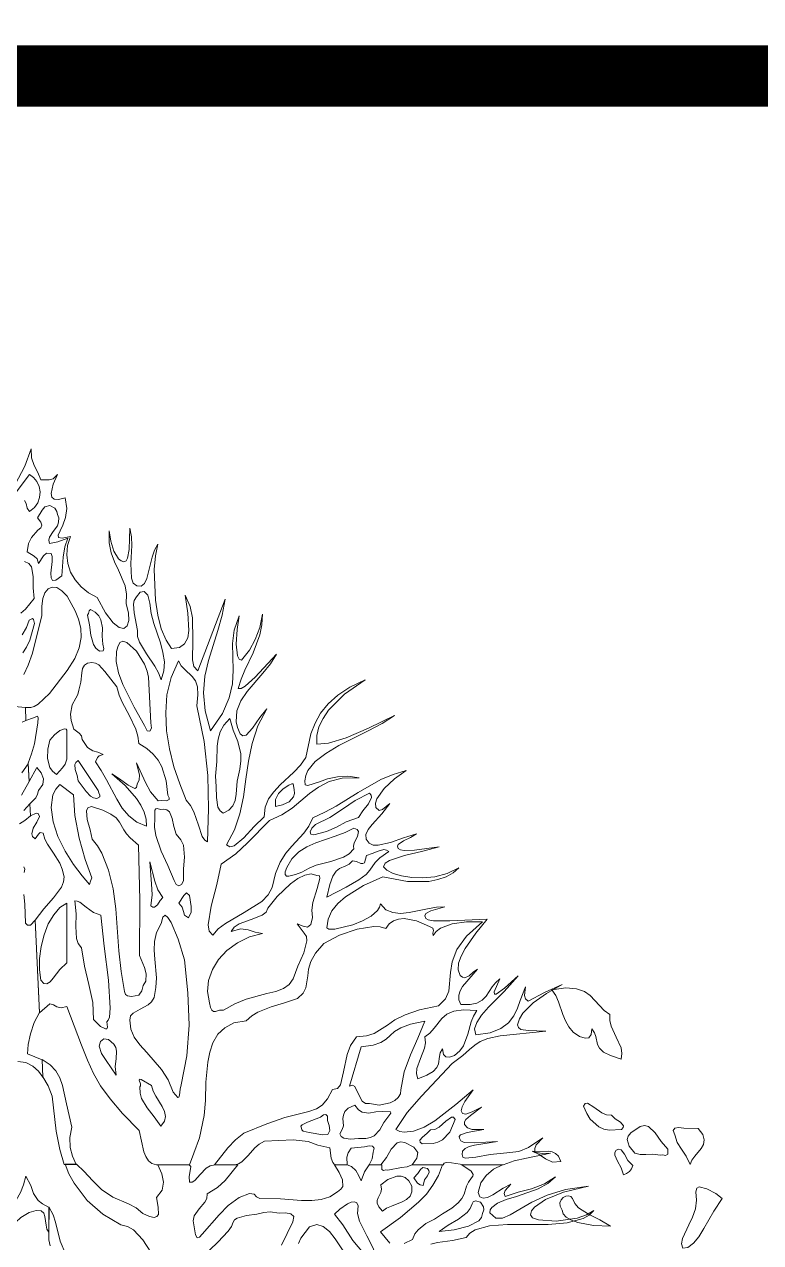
# Model space of a CAD drawing. Header units: inches. Extents: x -340059099 to 1458168, y 1119167 to 1294232938.
# Drawn here: x 455514.7 to 455694.9, y 2626177.3 to 2626475.4 of the extents above; entities that cross this region are included whole.
import ezdxf

# ---------------------------------------------------------------- set-up
doc = ezdxf.new("R2010")
doc.units = ezdxf.units.IN
doc.header["$MEASUREMENT"] = 0
doc.layers.add('Text', color=7, linetype='Continuous')
doc.layers.add('TREE', color=3, linetype='Continuous', lineweight=15)

# ---------------------------------------------------------------- blocks, each defined once
blk = doc.blocks.new('tree2')
at = {"layer": 'TREE'}
for points in [[(5207.2362, 5947.8649), (5207.2144, 5947.8738), (5207.2153, 5947.8877), (5207.2187, 5947.9037), (5207.2242, 5947.9203), (5207.2322, 5947.9351), (5207.2258, 5948.0727), (5207.2184, 5948.0656), (5207.2144, 5948.0653), (5207.2113, 5948.0684), (5207.2104, 5948.0967), (5207.2088, 5948.1109)], [(5207.2091, 5948.1439), (5207.2101, 5948.1491), (5207.2088, 5948.1522)], [(5207.2024, 5948.2165), (5207.2101, 5948.2215), (5207.2187, 5948.2282), (5207.2178, 5948.2461), (5207.2088, 5948.2362)], [(5207.2051, 5948.2593), (5207.2165, 5948.2793), (5207.215, 5948.3061), (5207.2058, 5948.2923)], [(5207.2061, 5948.368), (5207.2119, 5948.3702), (5207.211, 5948.3896), (5207.195, 5948.3914)], [(5207.1999, 5947.8624), (5207.2119, 5947.8606), (5207.2221, 5947.8553), (5207.2304, 5947.8479), (5207.2372, 5947.8387), (5207.2362, 5947.8649)], [(5207.9229, 5947.7084), (5207.9396, 5947.714), (5207.958, 5947.7183), (5207.9935, 5947.7254), (5207.9814, 5947.7251), (5207.9704, 5947.7269), (5207.9701, 5947.7328), (5207.9725, 5947.7383), (5207.9821, 5947.7485), (5207.9611, 5947.7343), (5207.9467, 5947.7282), (5207.9288, 5947.726), (5207.9039, 5947.7238), (5207.8823, 5947.7195), (5207.8672, 5947.718), (5207.8629, 5947.7195), (5207.862, 5947.7235), (5207.8626, 5947.7288), (5207.8663, 5947.7328), (5207.8724, 5947.7355), (5207.8805, 5947.7377), (5207.9146, 5947.7429), (5207.8798, 5947.7408), (5207.865, 5947.7417), (5207.8601, 5947.7442), (5207.858, 5947.7479), (5207.8574, 5947.7506), (5207.8595, 5947.7531), (5207.8694, 5947.7562), (5207.8943, 5947.7611), (5207.8771, 5947.7611), (5207.87, 5947.7633), (5207.8654, 5947.7685), (5207.8657, 5947.7722), (5207.8675, 5947.7756), (5207.8743, 5947.7817), (5207.8906, 5947.7941), (5207.8768, 5947.787), (5207.8675, 5947.7839), (5207.8623, 5947.7848), (5207.8607, 5947.7885), (5207.862, 5947.7947), (5207.866, 5947.8024), (5207.8786, 5947.8199), (5207.8527, 5947.7981), (5207.8213, 5947.774), (5207.8053, 5947.7645), (5207.7896, 5947.7583), (5207.7754, 5947.7568), (5207.769, 5947.758), (5207.7631, 5947.7611), (5207.7801, 5947.7861), (5207.8013, 5947.8104), (5207.8472, 5947.8593), (5207.8629, 5947.871), (5207.8731, 5947.88), (5207.8808, 5947.8867), (5207.8888, 5947.8923), (5207.9005, 5947.8966), (5207.9186, 5947.9003), (5207.9867, 5947.9077), (5207.9605, 5947.9083), (5207.9494, 5947.9101), (5207.946, 5947.9129), (5207.9445, 5947.9169), (5207.9473, 5947.9259), (5207.9525, 5947.9342), (5207.9676, 5947.9496), (5207.9879, 5947.9634), (5208.011, 5947.977), (5207.9848, 5947.965), (5207.9605, 5947.952), (5207.9565, 5947.9557), (5207.9547, 5947.9606), (5207.9562, 5947.9736), (5207.9485, 5947.953), (5207.9445, 5947.9416), (5207.939, 5947.9305), (5207.931, 5947.92), (5207.9196, 5947.9114), (5207.9039, 5947.9052), (5207.8826, 5947.9018), (5207.8805, 5947.9108), (5207.8838, 5947.9206), (5207.8909, 5947.9314), (5207.9011, 5947.9431), (5207.9248, 5947.9668), (5207.9454, 5947.9899), (5207.9251, 5947.9714), (5207.9125, 5947.9625), (5207.91, 5947.9625), (5207.9097, 5947.9659), (5207.9183, 5947.9853), (5207.9119, 5947.9797), (5207.9069, 5947.9733), (5207.8977, 5947.9594), (5207.8918, 5947.9536), (5207.8841, 5947.9493), (5207.8737, 5947.9471), (5207.8601, 5947.9474), (5207.857, 5947.9542), (5207.857, 5947.961), (5207.8589, 5947.9677), (5207.8626, 5947.9742), (5207.8851, 5947.9998), (5207.8786, 5947.9954), (5207.8724, 5947.9899), (5207.866, 5947.9868), (5207.8626, 5947.9877), (5207.8592, 5947.9905), (5207.8561, 5947.9991), (5207.8567, 5948.0087), (5207.8604, 5948.0192), (5207.8663, 5948.0305), (5207.8823, 5948.0533), (5207.8992, 5948.0746), (5207.8435, 5948.0721), (5207.8195, 5948.0721), (5207.8115, 5948.0733), (5207.8078, 5948.0755), (5207.8065, 5948.0795), (5207.8078, 5948.0826), (5207.8152, 5948.0869), (5207.8364, 5948.0927), (5207.8238, 5948.0921), (5207.8102, 5948.09), (5207.7831, 5948.0844), (5207.7702, 5948.0829), (5207.7585, 5948.0841), (5207.7483, 5948.0884), (5207.7403, 5948.0971), (5207.7388, 5948.0921), (5207.736, 5948.0875), (5207.7265, 5948.0789), (5207.7135, 5948.0718), (5207.6991, 5948.0659), (5207.6723, 5948.0595), (5207.6634, 5948.0595), (5207.6603, 5948.0617), (5207.6621, 5948.0746), (5207.6677, 5948.0866), (5207.6766, 5948.0977), (5207.688, 5948.1075), (5207.7151, 5948.1245), (5207.744, 5948.1374), (5207.7804, 5948.1303), (5207.8124, 5948.1306), (5207.8259, 5948.1334), (5207.8383, 5948.1377), (5207.8484, 5948.1436), (5207.857, 5948.1509), (5207.8395, 5948.1426), (5207.8213, 5948.1377), (5207.8035, 5948.1358), (5207.7868, 5948.1365), (5207.7717, 5948.1389), (5207.7591, 5948.1426), (5207.7499, 5948.1476), (5207.745, 5948.1525), (5207.7474, 5948.1577), (5207.7539, 5948.162), (5207.7761, 5948.1694), (5207.8032, 5948.1756), (5207.8278, 5948.1823), (5207.7911, 5948.1774), (5207.7754, 5948.1765), (5207.7699, 5948.1777), (5207.7668, 5948.1799), (5207.7656, 5948.183), (5207.7668, 5948.1857), (5207.7745, 5948.1913), (5207.785, 5948.1962), (5207.7942, 5948.2014), (5207.7748, 5948.1956), (5207.7551, 5948.1885), (5207.737, 5948.1845), (5207.7296, 5948.1848), (5207.7234, 5948.1876), (5207.7188, 5948.1937), (5207.7185, 5948.2005), (5207.7219, 5948.2079), (5207.7277, 5948.2156), (5207.7422, 5948.2313), (5207.7542, 5948.2467), (5207.7434, 5948.2378), (5207.7382, 5948.2365), (5207.7333, 5948.2406), (5207.7326, 5948.247), (5207.7348, 5948.2538), (5207.7456, 5948.2689), (5207.7613, 5948.2837), (5207.7785, 5948.296), (5207.7591, 5948.2901), (5207.741, 5948.2824), (5207.7071, 5948.2633), (5207.6741, 5948.243), (5207.6572, 5948.2338), (5207.6396, 5948.2255), (5207.6335, 5948.2128), (5207.6258, 5948.2024), (5207.6079, 5948.1833), (5207.599, 5948.1725), (5207.5907, 5948.1593), (5207.5836, 5948.1426), (5207.5787, 5948.1214), (5207.5731, 5948.1106), (5207.5636, 5948.1008), (5207.5371, 5948.0841), (5207.5094, 5948.0681), (5207.4983, 5948.0598), (5207.4903, 5948.0503), (5207.4851, 5948.0564), (5207.4835, 5948.0659), (5207.4878, 5948.0937), (5207.4964, 5948.126), (5207.5029, 5948.1562), (5207.5248, 5948.1716), (5207.542, 5948.1879), (5207.5747, 5948.2215), (5207.5931, 5948.2298), (5207.6085, 5948.2399), (5207.6344, 5948.2615), (5207.648, 5948.2713), (5207.664, 5948.2793), (5207.6834, 5948.2843), (5207.7083, 5948.2852), (5207.6917, 5948.2877), (5207.676, 5948.2867), (5207.6615, 5948.2834), (5207.6492, 5948.279), (5207.6319, 5948.2735), (5207.6279, 5948.2747), (5207.6276, 5948.2803), (5207.6289, 5948.2883), (5207.6319, 5948.2957), (5207.643, 5948.3092), (5207.659, 5948.3215), (5207.6784, 5948.3332), (5207.7219, 5948.3551), (5207.7428, 5948.3662), (5207.7613, 5948.3779), (5207.7225, 5948.3588), (5207.6889, 5948.3446), (5207.6627, 5948.3366), (5207.6452, 5948.3354), (5207.6455, 5948.348), (5207.6486, 5948.361), (5207.6547, 5948.3736), (5207.663, 5948.3859), (5207.6864, 5948.4096), (5207.7172, 5948.4312), (5207.6948, 5948.4201), (5207.6766, 5948.4081), (5207.6621, 5948.3951), (5207.651, 5948.3813), (5207.6427, 5948.3665), (5207.6366, 5948.3505), (5207.6292, 5948.3154), (5207.6209, 5948.304), (5207.6113, 5948.2935), (5207.5907, 5948.2744), (5207.5811, 5948.2643), (5207.5734, 5948.2535), (5207.5685, 5948.2412), (5207.5667, 5948.227), (5207.5519, 5948.2125), (5207.5365, 5948.1956), (5207.5223, 5948.1836), (5207.5158, 5948.1823), (5207.5106, 5948.1851), (5207.5226, 5948.2073), (5207.5306, 5948.2313), (5207.5359, 5948.2569), (5207.5396, 5948.283), (5207.5436, 5948.3098), (5207.5491, 5948.3363), (5207.5577, 5948.3625), (5207.571, 5948.3877), (5207.5605, 5948.3748), (5207.5497, 5948.3591), (5207.5399, 5948.3486), (5207.5353, 5948.3477), (5207.5313, 5948.3508), (5207.5272, 5948.36), (5207.5254, 5948.3686), (5207.526, 5948.3847), (5207.5319, 5948.3998), (5207.5414, 5948.4139), (5207.5651, 5948.441), (5207.5762, 5948.4549), (5207.5851, 5948.4693), (5207.5537, 5948.4349), (5207.5386, 5948.4216), (5207.5325, 5948.4182), (5207.5282, 5948.4179), (5207.5325, 5948.4321), (5207.538, 5948.4456), (5207.5503, 5948.4712), (5207.5605, 5948.498), (5207.5636, 5948.5128), (5207.5645, 5948.5291), (5207.5602, 5948.5088), (5207.5537, 5948.4912), (5207.5448, 5948.4755), (5207.5331, 5948.4604), (5207.5294, 5948.462), (5207.5272, 5948.4666), (5207.5254, 5948.4841), (5207.5266, 5948.5063), (5207.5294, 5948.5266), (5207.5223, 5948.5051), (5207.5199, 5948.485), (5207.5208, 5948.4456), (5207.5195, 5948.4253), (5207.5149, 5948.4041), (5207.5048, 5948.3807), (5207.4869, 5948.3551), (5207.4789, 5948.3847), (5207.4764, 5948.4115), (5207.4786, 5948.4364), (5207.4838, 5948.4598), (5207.498, 5948.5048), (5207.5045, 5948.5275), (5207.5088, 5948.5513), (5207.4678, 5948.4444), (5207.4623, 5948.4509), (5207.4601, 5948.461), (5207.4607, 5948.4894), (5207.4601, 5948.5232), (5207.4564, 5948.5405), (5207.4493, 5948.5571), (5207.453, 5948.5306), (5207.4546, 5948.5045), (5207.453, 5948.4937), (5207.4484, 5948.4847), (5207.4407, 5948.4792), (5207.429, 5948.4777), (5207.4207, 5948.49), (5207.4136, 5948.5072), (5207.4084, 5948.5275), (5207.405, 5948.55), (5207.4031, 5948.5956), (5207.4047, 5948.6159), (5207.4084, 5948.6332), (5207.4035, 5948.6245), (5207.3998, 5948.6141), (5207.3945, 5948.5919), (5207.3918, 5948.582), (5207.3884, 5948.5747), (5207.3834, 5948.5707), (5207.377, 5948.571), (5207.3717, 5948.5753), (5207.369, 5948.5827), (5207.3684, 5948.6045), (5207.3696, 5948.631), (5207.369, 5948.6443), (5207.3668, 5948.6569), (5207.3659, 5948.6255), (5207.3634, 5948.6125), (5207.361, 5948.6085), (5207.3579, 5948.607), (5207.3536, 5948.6082), (5207.3496, 5948.6113), (5207.3428, 5948.6227), (5207.3382, 5948.6375), (5207.3357, 5948.6529), (5207.336, 5948.6353), (5207.3391, 5948.6202), (5207.344, 5948.607), (5207.3496, 5948.5947), (5207.3597, 5948.5713), (5207.3619, 5948.5586), (5207.3613, 5948.5445), (5207.3647, 5948.5309), (5207.365, 5948.5195), (5207.3628, 5948.5115), (5207.3579, 5948.5075), (5207.3508, 5948.5088), (5207.3416, 5948.5162), (5207.3305, 5948.5309), (5207.3179, 5948.5537), (5207.3049, 5948.5608), (5207.2941, 5948.5697), (5207.2852, 5948.5802), (5207.2784, 5948.5916), (5207.2741, 5948.6042), (5207.2726, 5948.6175), (5207.2738, 5948.631), (5207.2781, 5948.6449), (5207.2658, 5948.6424), (5207.2603, 5948.643), (5207.26, 5948.6467), (5207.2627, 5948.6529), (5207.267, 5948.6615), (5207.2707, 5948.6729), (5207.2726, 5948.6864), (5207.2704, 5948.7021), (5207.2603, 5948.6997), (5207.2538, 5948.7003), (5207.2504, 5948.7034), (5207.2495, 5948.7086), (5207.2526, 5948.7225), (5207.259, 5948.7369), (5207.2526, 5948.7308), (5207.2464, 5948.7292), (5207.2341, 5948.7289), (5207.2295, 5948.74), (5207.2239, 5948.7505), (5207.2199, 5948.7619), (5207.2196, 5948.7754), (5207.2101, 5948.7496), (5207.1956, 5948.7222)], [(5207.1959, 5948.7086), (5207.2172, 5948.7373), (5207.2233, 5948.7326), (5207.2282, 5948.7265), (5207.2316, 5948.7191), (5207.2329, 5948.7111), (5207.2322, 5948.7028), (5207.2295, 5948.6948), (5207.2245, 5948.6877), (5207.2172, 5948.6818), (5207.2138, 5948.6871), (5207.2122, 5948.6938), (5207.2095, 5948.6981)], [(5207.2095, 5948.6073), (5207.2159, 5948.6045), (5207.2199, 5948.5996), (5207.2227, 5948.5851), (5207.2224, 5948.5682), (5207.2239, 5948.5525), (5207.211, 5948.5362), (5207.2042, 5948.5306)], [(5207.2061, 5948.4983), (5207.2125, 5948.5091), (5207.2168, 5948.5199), (5207.2215, 5948.5223), (5207.223, 5948.5208), (5207.2245, 5948.5152), (5207.2178, 5948.49), (5207.2128, 5948.4798), (5207.207, 5948.4712)], [(5207.2085, 5948.4392), (5207.215, 5948.453), (5207.2215, 5948.4709), (5207.2356, 5948.5269), (5207.2353, 5948.5408), (5207.2369, 5948.5522), (5207.2402, 5948.5608), (5207.2452, 5948.5667), (5207.251, 5948.5691), (5207.2578, 5948.5685), (5207.2652, 5948.5639), (5207.2732, 5948.5556), (5207.2852, 5948.534), (5207.2901, 5948.5217), (5207.2935, 5948.5081), (5207.2941, 5948.494), (5207.2914, 5948.4789), (5207.2846, 5948.4626), (5207.2732, 5948.445), (5207.2467, 5948.4108), (5207.2301, 5948.3948), (5207.2242, 5948.3914), (5207.2193, 5948.3899), (5207.211, 5948.3896), (5207.2116, 5948.3702), (5207.2233, 5948.3745), (5207.2289, 5948.3767), (5207.2301, 5948.3742), (5207.2295, 5948.3668), (5207.2245, 5948.3357), (5207.2202, 5948.3206), (5207.215, 5948.3068), (5207.2165, 5948.2793), (5207.2282, 5948.3006), (5207.2344, 5948.2923), (5207.2381, 5948.2837), (5207.2372, 5948.275), (5207.2304, 5948.2661), (5207.2292, 5948.2609), (5207.2264, 5948.2553), (5207.2178, 5948.2461), (5207.2187, 5948.2282), (5207.227, 5948.2325), (5207.2301, 5948.2316), (5207.2319, 5948.2276), (5207.2282, 5948.219), (5207.2227, 5948.2101), (5207.2205, 5948.2014), (5207.2218, 5948.1978), (5207.2258, 5948.1941), (5207.2304, 5948.2011), (5207.2329, 5948.2036), (5207.2375, 5948.2027), (5207.2399, 5948.1937), (5207.2439, 5948.186), (5207.2529, 5948.1725), (5207.2621, 5948.1577), (5207.2658, 5948.1488), (5207.2686, 5948.1377), (5207.2677, 5948.13), (5207.2646, 5948.1223), (5207.2529, 5948.1063), (5207.2384, 5948.09), (5207.2258, 5948.073), (5207.2322, 5947.9348), (5207.2473, 5947.9483), (5207.2529, 5947.9465), (5207.2581, 5947.9437), (5207.2643, 5947.9422), (5207.2726, 5947.9443), (5207.2948, 5947.8864), (5207.3034, 5947.8643), (5207.3123, 5947.8446), (5207.3231, 5947.8258), (5207.3372, 5947.8064), (5207.3557, 5947.7848), (5207.3807, 5947.7593), (5207.3874, 5947.7278), (5207.3905, 5947.7205), (5207.3945, 5947.7143), (5207.3994, 5947.71), (5207.4062, 5947.7084), (5207.4558, 5947.7084), (5207.4623, 5947.7257), (5207.4706, 5947.7485), (5207.4777, 5947.782), (5207.4795, 5947.8042), (5207.4801, 5947.8313), (5207.4829, 5947.8612), (5207.486, 5947.8763), (5207.4906, 5947.8901), (5207.498, 5947.9028), (5207.5082, 5947.9126), (5207.5217, 5947.9197), (5207.5399, 5947.9228), (5207.5485, 5947.9302), (5207.5577, 5947.9357), (5207.5771, 5947.9437), (5207.5971, 5947.9496), (5207.6165, 5947.9563), (5207.6249, 5947.964), (5207.6292, 5947.972), (5207.6319, 5947.9899), (5207.6332, 5948.0001), (5207.6366, 5948.0111), (5207.6433, 5948.0238), (5207.6557, 5948.0379), (5207.6794, 5948.0506), (5207.7055, 5948.0595), (5207.7302, 5948.0635), (5207.74, 5948.0629), (5207.748, 5948.0604), (5207.7533, 5948.0672), (5207.7597, 5948.0721), (5207.7671, 5948.0746), (5207.7754, 5948.0755), (5207.7939, 5948.0718), (5207.8133, 5948.0635), (5207.8185, 5948.061), (5207.8195, 5948.0573), (5207.8185, 5948.0536), (5207.8189, 5948.05), (5207.8235, 5948.0561), (5207.8296, 5948.061), (5207.8469, 5948.0675), (5207.8684, 5948.0706), (5207.8921, 5948.0706), (5207.8684, 5948.049), (5207.8543, 5948.029), (5207.8472, 5948.0108), (5207.8444, 5947.9948), (5207.8423, 5947.9671), (5207.8373, 5947.9557), (5207.8266, 5947.9453), (5207.7982, 5947.9391), (5207.7773, 5947.932), (5207.7619, 5947.9243), (5207.7505, 5947.9166), (5207.7311, 5947.904), (5207.7194, 5947.9003), (5207.7046, 5947.8988), (5207.6957, 5947.8861), (5207.6905, 5947.8729), (5207.6852, 5947.847), (5207.6809, 5947.8273), (5207.6763, 5947.8221), (5207.6686, 5947.8205), (5207.6612, 5947.8064), (5207.6535, 5947.7974), (5207.6449, 5947.7919), (5207.6335, 5947.7879), (5207.5978, 5947.7787), (5207.571, 5947.7694), (5207.5368, 5947.7553), (5207.5242, 5947.7454), (5207.5128, 5947.7337), (5207.4928, 5947.7084), (5207.5235, 5947.7084), (5207.5288, 5947.7097), (5207.5337, 5947.7125), (5207.5429, 5947.7223), (5207.5531, 5947.7337), (5207.5596, 5947.7389), (5207.5676, 5947.7433), (5207.6101, 5947.7457), (5207.6326, 5947.7429), (5207.6467, 5947.7377), (5207.6649, 5947.7334), (5207.6667, 5947.7183), (5207.6692, 5947.7115), (5207.6714, 5947.7094), (5207.6744, 5947.7084), (5207.6908, 5947.7084), (5207.6901, 5947.7195), (5207.6923, 5947.726), (5207.6966, 5947.7331), (5207.7166, 5947.7352), (5207.7234, 5947.7368), (5207.7286, 5947.7362), (5207.7311, 5947.7331), (5207.7296, 5947.7272), (5207.7277, 5947.7174), (5207.7234, 5947.7084), (5207.741, 5947.7084), (5207.749, 5947.7192), (5207.7563, 5947.7315), (5207.765, 5947.7408), (5207.7702, 5947.7426), (5207.7764, 5947.7417), (5207.7899, 5947.7346), (5207.7958, 5947.7266), (5207.7945, 5947.718), (5207.7875, 5947.7084), (5207.8336, 5947.7084), (5207.8352, 5947.7106), (5207.8383, 5947.7115), (5207.8463, 5947.7112), (5207.8654, 5947.7084), (5207.9229, 5947.7084)], [(5207.2135, 5948.6218), (5207.2156, 5948.6344), (5207.2199, 5948.6433), (5207.2298, 5948.6541), (5207.2338, 5948.6578), (5207.2353, 5948.6615), (5207.2341, 5948.6661), (5207.2289, 5948.6723), (5207.2359, 5948.684), (5207.2402, 5948.6889), (5207.2476, 5948.6911), (5207.255, 5948.6871), (5207.2578, 5948.6821), (5207.2587, 5948.6772), (5207.2609, 5948.6723), (5207.2606, 5948.6661), (5207.2587, 5948.6606), (5207.2526, 5948.652), (5207.247, 5948.6436), (5207.2461, 5948.6393), (5207.247, 5948.6341), (5207.2593, 5948.6369), (5207.2741, 5948.6421), (5207.2698, 5948.6292), (5207.2673, 5948.6141), (5207.2652, 5948.5861), (5207.2563, 5948.5796), (5207.2513, 5948.579), (5207.2492, 5948.583), (5207.2489, 5948.5901), (5207.2507, 5948.6076), (5207.2507, 5948.615), (5207.2492, 5948.6193), (5207.2427, 5948.6199), (5207.2381, 5948.6159), (5207.2304, 5948.6045), (5207.2286, 5948.6113), (5207.2239, 5948.6153), (5207.2135, 5948.6218)], [(5207.4133, 5948.4309), (5207.4093, 5948.4416), (5207.4041, 5948.4515), (5207.3915, 5948.47), (5207.381, 5948.4872), (5207.3782, 5948.4958), (5207.3782, 5948.5048), (5207.373, 5948.5309), (5207.372, 5948.5436), (5207.3733, 5948.5494), (5207.3767, 5948.5549), (5207.3819, 5948.5617), (5207.3881, 5948.5627), (5207.3936, 5948.5574), (5207.3964, 5948.5451), (5207.3985, 5948.53), (5207.4025, 5948.5149), (5207.4124, 5948.486), (5207.4161, 5948.4718), (5207.4182, 5948.458), (5207.4176, 5948.4444), (5207.4133, 5948.4309)], [(5207.3215, 5948.474), (5207.316, 5948.478), (5207.3123, 5948.4835), (5207.3086, 5948.4974), (5207.3064, 5948.5128), (5207.3037, 5948.5272), (5207.3052, 5948.53), (5207.3061, 5948.534), (5207.3083, 5948.5359), (5207.3151, 5948.5319), (5207.3203, 5948.5263), (5207.3237, 5948.5205), (5207.3259, 5948.5084), (5207.3252, 5948.4961), (5207.3262, 5948.4841), (5207.3277, 5948.4771), (5207.3271, 5948.4743), (5207.3215, 5948.474)], [(5207.3982, 5948.3671), (5207.3988, 5948.3588), (5207.3967, 5948.3545), (5207.3927, 5948.3551), (5207.3887, 5948.3628), (5207.373, 5948.3905), (5207.356, 5948.4241), (5207.3499, 5948.4416), (5207.3465, 5948.4583), (5207.3468, 5948.4734), (5207.3486, 5948.4804), (5207.352, 5948.4866), (5207.3563, 5948.4887), (5207.3622, 5948.4869), (5207.3764, 5948.4737), (5207.3887, 5948.4543), (5207.3927, 5948.4441), (5207.3945, 5948.4349), (5207.3982, 5948.3671)], [(5207.4232, 5948.2593), (5207.4253, 5948.255), (5207.4253, 5948.2526), (5207.4213, 5948.2507), (5207.4145, 5948.2513), (5207.409, 5948.2507), (5207.3976, 5948.264), (5207.3899, 5948.2781), (5207.3767, 5948.3074), (5207.381, 5948.2892), (5207.3807, 5948.2818), (5207.3776, 5948.2757), (5207.3767, 5948.2704), (5207.3739, 5948.2692), (5207.364, 5948.2741), (5207.3514, 5948.2837), (5207.34, 5948.2911), (5207.3597, 5948.2738), (5207.3767, 5948.2544), (5207.3831, 5948.2442), (5207.3881, 5948.2338), (5207.3908, 5948.2233), (5207.3915, 5948.2128), (5207.377, 5948.219), (5207.3653, 5948.2282), (5207.3554, 5948.2399), (5207.3471, 5948.2532), (5207.332, 5948.2821), (5207.324, 5948.296), (5207.3154, 5948.3089), (5207.3185, 5948.3151), (5207.3212, 5948.3178), (5207.3271, 5948.3197), (5207.3191, 5948.3231), (5207.3114, 5948.3252), (5207.3034, 5948.3302), (5207.2957, 5948.3419), (5207.2948, 5948.3477), (5207.2914, 5948.3514), (5207.283, 5948.3576), (5207.2794, 5948.3702), (5207.2781, 5948.3801), (5207.2809, 5948.3936), (5207.2864, 5948.4035), (5207.2892, 5948.409), (5207.2907, 5948.4155), (5207.2935, 5948.4278), (5207.2951, 5948.4416), (5207.2963, 5948.4478), (5207.2991, 5948.4527), (5207.3034, 5948.4561), (5207.3101, 5948.457), (5207.3154, 5948.4561), (5207.3203, 5948.4533), (5207.3295, 5948.4435), (5207.3474, 5948.4204), (5207.3508, 5948.4084), (5207.3554, 5948.3976), (5207.3662, 5948.3773), (5207.3757, 5948.3576), (5207.3788, 5948.3471), (5207.38, 5948.336), (5207.3918, 5948.3286), (5207.4013, 5948.3203), (5207.4087, 5948.3111), (5207.4142, 5948.3012), (5207.4207, 5948.2806), (5207.4232, 5948.2593)], [(5207.4826, 5948.1897), (5207.4783, 5948.1919), (5207.4746, 5948.1974), (5207.469, 5948.2144), (5207.462, 5948.2344), (5207.457, 5948.2439), (5207.4506, 5948.2519), (5207.441, 5948.2763), (5207.4324, 5948.3015), (5207.4259, 5948.328), (5207.4213, 5948.3551), (5207.4201, 5948.3819), (5207.4219, 5948.4087), (5207.4281, 5948.4345), (5207.4392, 5948.4592), (5207.4432, 5948.4521), (5207.4487, 5948.4463), (5207.4598, 5948.4361), (5207.4644, 5948.4296), (5207.4675, 5948.4207), (5207.4681, 5948.4087), (5207.4663, 5948.3921), (5207.4774, 5948.3391), (5207.4829, 5948.2883), (5207.4841, 5948.2387), (5207.4826, 5948.1897)], [(5207.2729, 5948.3129), (5207.2704, 5948.3052), (5207.2664, 5948.2997), (5207.2575, 5948.2901), (5207.2516, 5948.2951), (5207.2476, 5948.3006), (5207.2439, 5948.3138), (5207.2443, 5948.3277), (5207.2476, 5948.3409), (5207.2544, 5948.3493), (5207.2624, 5948.3554), (5207.2695, 5948.3579), (5207.2717, 5948.3576), (5207.2729, 5948.356), (5207.2729, 5948.3129)], [(5207.5057, 5948.2322), (5207.5011, 5948.2359), (5207.498, 5948.2412), (5207.4958, 5948.2556), (5207.4955, 5948.272), (5207.4943, 5948.2874), (5207.4964, 5948.3095), (5207.4968, 5948.332), (5207.4983, 5948.3428), (5207.5014, 5948.3536), (5207.5066, 5948.3637), (5207.5155, 5948.3736), (5207.5208, 5948.356), (5207.5276, 5948.3391), (5207.5319, 5948.3206), (5207.5322, 5948.3101), (5207.5306, 5948.2981), (5207.5269, 5948.28), (5207.5254, 5948.2606), (5207.5235, 5948.2513), (5207.5202, 5948.2433), (5207.5143, 5948.2369), (5207.5057, 5948.2322)], [(5207.3194, 5948.2661), (5207.3203, 5948.2624), (5207.3222, 5948.2593), (5207.3222, 5948.2566), (5207.3175, 5948.2544), (5207.3126, 5948.2553), (5207.3083, 5948.2578), (5207.3015, 5948.2646), (5207.2895, 5948.2806), (5207.288, 5948.2886), (5207.2852, 5948.2972), (5207.2846, 5948.3049), (5207.2861, 5948.308), (5207.2898, 5948.3108), (5207.3194, 5948.2661)], [(5207.2624, 5948.275), (5207.2827, 5948.2596), (5207.2849, 5948.2288), (5207.2914, 5948.1953), (5207.3, 5948.1633), (5207.3101, 5948.1362), (5207.3083, 5948.1312), (5207.3068, 5948.126), (5207.2954, 5948.1389), (5207.2827, 5948.1559), (5207.2704, 5948.1759), (5207.2596, 5948.1974), (5207.2523, 5948.2196), (5207.2492, 5948.2406), (5207.252, 5948.2596), (5207.2563, 5948.268), (5207.2624, 5948.275)], [(5207.5839, 5948.2421), (5207.5836, 5948.2526), (5207.5882, 5948.2615), (5207.5953, 5948.2686), (5207.6036, 5948.2741), (5207.6079, 5948.2763), (5207.6101, 5948.2763), (5207.6116, 5948.2677), (5207.6119, 5948.2615), (5207.6107, 5948.2566), (5207.6042, 5948.2492), (5207.5944, 5948.2449), (5207.5839, 5948.2421)], [(5207.6409, 5948.1999), (5207.6366, 5948.2008), (5207.6356, 5948.2045), (5207.6381, 5948.2098), (5207.6436, 5948.2156), (5207.6649, 5948.2258), (5207.6837, 5948.2384), (5207.7025, 5948.2513), (5207.7237, 5948.2621), (5207.7265, 5948.2593), (5207.7268, 5948.2556), (5207.7222, 5948.2464), (5207.7139, 5948.2359), (5207.7077, 5948.2261), (5207.6892, 5948.2193), (5207.6747, 5948.2116), (5207.66, 5948.2048), (5207.6409, 5948.1999)], [(5207.3905, 5947.9822), (5207.3868, 5947.9754), (5207.3847, 5947.9674), (5207.38, 5947.9613), (5207.3693, 5947.9591), (5207.3631, 5947.9603), (5207.3603, 5947.9619), (5207.3585, 5947.9668), (5207.3536, 5947.9964), (5207.3505, 5948.0272), (5207.3456, 5948.0897), (5207.3416, 5948.1195), (5207.3351, 5948.1476), (5207.3249, 5948.1725), (5207.3185, 5948.1836), (5207.3105, 5948.1934), (5207.3077, 5948.2076), (5207.3031, 5948.223), (5207.3021, 5948.2359), (5207.3043, 5948.2402), (5207.3095, 5948.2424), (5207.3265, 5948.2369), (5207.3385, 5948.231), (5207.3465, 5948.2252), (5207.3514, 5948.219), (5207.3579, 5948.2073), (5207.3616, 5948.2014), (5207.3674, 5948.1956), (5207.3797, 5948.1845), (5207.3816, 5948.1029), (5207.3813, 5948.0204), (5207.3884, 5948.0022), (5207.3908, 5947.9927), (5207.3905, 5947.9822)], [(5207.4327, 5948.1322), (5207.4235, 5948.1543), (5207.4133, 5948.1759), (5207.4053, 5948.199), (5207.4035, 5948.2116), (5207.4038, 5948.2252), (5207.4041, 5948.2369), (5207.4056, 5948.2387), (5207.4075, 5948.2393), (5207.4124, 5948.2378), (5207.4167, 5948.2384), (5207.4219, 5948.2375), (5207.4256, 5948.2344), (5207.4299, 5948.2245), (5207.4324, 5948.2125), (5207.4358, 5948.2011), (5207.4426, 5948.1928), (5207.4466, 5948.1845), (5207.4484, 5948.167), (5207.4466, 5948.1494), (5207.4466, 5948.1315), (5207.4438, 5948.126), (5207.4398, 5948.1242), (5207.4355, 5948.126), (5207.4327, 5948.1322)], [(5207.623, 5948.1445), (5207.6135, 5948.1408), (5207.6036, 5948.1383), (5207.6002, 5948.1386), (5207.5981, 5948.1408), (5207.5981, 5948.1448), (5207.6008, 5948.1516), (5207.6082, 5948.1645), (5207.6184, 5948.1747), (5207.6304, 5948.1823), (5207.644, 5948.1882), (5207.6729, 5948.1981), (5207.6874, 5948.2033), (5207.7006, 5948.2098), (5207.7055, 5948.2079), (5207.7077, 5948.2051), (5207.7058, 5948.1974), (5207.7012, 5948.1882), (5207.7, 5948.1833), (5207.7006, 5948.179), (5207.6935, 5948.1719), (5207.6852, 5948.1666), (5207.6661, 5948.1602), (5207.6446, 5948.1546), (5207.6338, 5948.1503), (5207.623, 5948.1445)], [(5207.6603, 5948.1072), (5207.6646, 5948.126), (5207.6692, 5948.1386), (5207.6741, 5948.146), (5207.6791, 5948.15), (5207.6886, 5948.1537), (5207.6935, 5948.1565), (5207.6985, 5948.1614), (5207.7046, 5948.1602), (5207.7111, 5948.1574), (5207.7142, 5948.1571), (5207.7166, 5948.1583), (5207.7194, 5948.1691), (5207.728, 5948.1722), (5207.737, 5948.1759), (5207.7453, 5948.178), (5207.7493, 5948.1774), (5207.7526, 5948.1753), (5207.7394, 5948.1657), (5207.7323, 5948.1586), (5207.7246, 5948.1473), (5207.7188, 5948.1408), (5207.708, 5948.1328), (5207.6892, 5948.122), (5207.6603, 5948.1072)], [(5207.4161, 5948.1069), (5207.4121, 5948.102), (5207.4081, 5948.0958), (5207.4035, 5948.0921), (5207.401, 5948.0921), (5207.3979, 5948.0943), (5207.3998, 5948.1106), (5207.3991, 5948.1269), (5207.3964, 5948.1596), (5207.4038, 5948.1312), (5207.4084, 5948.118), (5207.4161, 5948.1069)], [(5207.4854, 5947.9496), (5207.4823, 5947.9665), (5207.4838, 5947.9831), (5207.4897, 5947.9995), (5207.4989, 5948.0145), (5207.5115, 5948.0278), (5207.5272, 5948.0392), (5207.5448, 5948.0478), (5207.5645, 5948.053), (5207.5534, 5948.0552), (5207.5433, 5948.0586), (5207.5319, 5948.0598), (5207.5177, 5948.0561), (5207.5223, 5948.0626), (5207.5294, 5948.0672), (5207.5473, 5948.074), (5207.5639, 5948.0804), (5207.5697, 5948.085), (5207.5725, 5948.0906), (5207.5864, 5948.1084), (5207.6061, 5948.1272), (5207.6169, 5948.1349), (5207.6273, 5948.1399), (5207.6369, 5948.1417), (5207.6452, 5948.1395), (5207.6492, 5948.1389), (5207.6501, 5948.1349), (5207.6458, 5948.1201), (5207.6393, 5948.0992), (5207.6378, 5948.0878), (5207.6387, 5948.0767), (5207.6366, 5948.0663), (5207.6316, 5948.0626), (5207.6249, 5948.0638), (5207.6159, 5948.0672), (5207.6264, 5948.0533), (5207.6301, 5948.0487), (5207.6307, 5948.0423), (5207.6258, 5948.0244), (5207.6169, 5948.0041), (5207.6101, 5947.9853), (5207.6042, 5947.977), (5207.5956, 5947.9711), (5207.5842, 5947.9668), (5207.571, 5947.9634), (5207.5399, 5947.9551), (5207.5232, 5947.9483), (5207.5063, 5947.9388), (5207.5005, 5947.9388), (5207.4946, 5947.9369), (5207.4915, 5947.9369), (5207.4891, 5947.9388), (5207.4869, 5947.9428), (5207.4854, 5947.9496)], [(5207.4543, 5948.0764), (5207.4484, 5948.0801), (5207.4466, 5948.086), (5207.4447, 5948.0924), (5207.4398, 5948.0983), (5207.4472, 5948.1097), (5207.4512, 5948.1134), (5207.4555, 5948.1097), (5207.458, 5948.0934), (5207.458, 5948.085), (5207.4543, 5948.0764)], [(5207.2726, 5948.0093), (5207.2624, 5947.9995), (5207.2526, 5947.9862), (5207.248, 5947.981), (5207.243, 5947.9782), (5207.2384, 5947.9785), (5207.2341, 5947.9834), (5207.2319, 5947.9988), (5207.2319, 5948.0158), (5207.2347, 5948.0336), (5207.239, 5948.0512), (5207.2452, 5948.0672), (5207.2532, 5948.081), (5207.2621, 5948.0918), (5207.2726, 5948.0983), (5207.2726, 5948.0093)], [(5207.3123, 5947.9246), (5207.3114, 5947.9502), (5207.3055, 5947.977), (5207.2991, 5948.0044), (5207.2948, 5948.0318), (5207.2898, 5948.0382), (5207.2874, 5948.0456), (5207.2861, 5948.0632), (5207.2867, 5948.0823), (5207.2849, 5948.1017), (5207.288, 5948.1014), (5207.292, 5948.0995), (5207.3015, 5948.0921), (5207.3126, 5948.0844), (5207.3237, 5948.0801), (5207.3283, 5948.0342), (5207.3348, 5947.9837), (5207.3376, 5947.9419), (5207.3363, 5947.9283), (5207.3345, 5947.924), (5207.3323, 5947.9215), (5207.3332, 5947.9132), (5207.3323, 5947.9111), (5207.3302, 5947.9108), (5207.3231, 5947.9145), (5207.3123, 5947.9246)], [(5207.3665, 5947.924), (5207.3677, 5947.9302), (5207.3714, 5947.9345), (5207.3819, 5947.9403), (5207.3939, 5947.9468), (5207.3991, 5947.9514), (5207.4028, 5947.9576), (5207.4056, 5947.9727), (5207.4062, 5947.9871), (5207.4038, 5948.0148), (5207.4028, 5948.0281), (5207.4035, 5948.0413), (5207.4065, 5948.0546), (5207.4133, 5948.0678), (5207.4158, 5948.0773), (5207.4195, 5948.0801), (5207.4235, 5948.077), (5207.4284, 5948.0693), (5207.4386, 5948.0444), (5207.4481, 5948.0136), (5207.453, 5947.9646), (5207.4549, 5947.9166), (5207.4518, 5947.8707), (5207.4432, 5947.8273), (5207.4416, 5947.8211), (5207.4407, 5947.8122), (5207.4398, 5947.8091), (5207.4383, 5947.8085), (5207.4315, 5947.8168), (5207.4238, 5947.835), (5207.4139, 5947.8504), (5207.3918, 5947.8757), (5207.3816, 5947.8871), (5207.3733, 5947.8984), (5207.368, 5947.9105), (5207.3665, 5947.924)], [(5208.0988, 5947.8657), (5208.0831, 5947.871), (5208.0726, 5947.8762), (5208.0668, 5947.882), (5208.0637, 5947.8876), (5208.0613, 5947.8996), (5208.0594, 5947.9051), (5208.0554, 5947.911), (5208.0542, 5947.9024), (5208.0508, 5947.8977), (5208.0452, 5947.8971), (5208.0369, 5947.8993), (5208.0274, 5947.9061), (5208.0209, 5947.9141), (5208.016, 5947.9227), (5208.0123, 5947.9322), (5208.0058, 5947.9513), (5208.0015, 5947.9606), (5207.9957, 5947.9689), (5208.0166, 5947.972), (5208.0323, 5947.9707), (5208.0443, 5947.9667), (5208.0529, 5947.9606), (5208.0665, 5947.9455), (5208.0736, 5947.9384), (5208.0822, 5947.9325), (5208.0819, 5947.9233), (5208.084, 5947.9147), (5208.0917, 5947.8984), (5208.0988, 5947.8827), (5208.1001, 5947.8743), (5208.0988, 5947.8657)], [(5207.7958, 5947.8362), (5207.7939, 5947.8439), (5207.7945, 5947.8516), (5207.7998, 5947.8667), (5207.8059, 5947.8821), (5207.8072, 5947.8901), (5207.8065, 5947.8988), (5207.8139, 5947.9046), (5207.8201, 5947.9117), (5207.8315, 5947.9265), (5207.8392, 5947.9329), (5207.8497, 5947.9372), (5207.8641, 5947.9394), (5207.8838, 5947.9382), (5207.8789, 5947.9299), (5207.8755, 5947.9212), (5207.8706, 5947.9031), (5207.8641, 5947.8858), (5207.8586, 5947.8781), (5207.8506, 5947.8713), (5207.8429, 5947.8689), (5207.8376, 5947.8692), (5207.8343, 5947.8729), (5207.8327, 5947.8809), (5207.8293, 5947.8754), (5207.8281, 5947.8698), (5207.8266, 5947.8587), (5207.8241, 5947.8532), (5207.8189, 5947.8476), (5207.8096, 5947.8421), (5207.7958, 5947.8362)], [(5207.8065, 5947.9222), (5207.7961, 5947.8969), (5207.785, 5947.872), (5207.7757, 5947.8467), (5207.7708, 5947.8202), (5207.7702, 5947.8141), (5207.7668, 5947.8088), (5207.7616, 5947.8042), (5207.7545, 5947.8008), (5207.7385, 5947.7974), (5207.724, 5947.7996), (5207.7179, 5947.7999), (5207.7132, 5947.8033), (5207.7071, 5947.8147), (5207.7021, 5947.8252), (5207.6988, 5947.827), (5207.6942, 5947.8255), (5207.7114, 5947.884), (5207.7292, 5947.8864), (5207.741, 5947.8904), (5207.7486, 5947.8954), (5207.7548, 5947.9009), (5207.7613, 5947.9071), (5207.7705, 5947.9126), (5207.785, 5947.9178), (5207.8065, 5947.9222)], [(5207.3462, 5947.8421), (5207.3314, 5947.8636), (5207.3246, 5947.8741), (5207.3209, 5947.8849), (5207.3231, 5947.892), (5207.328, 5947.896), (5207.3348, 5947.8951), (5207.3428, 5947.8883), (5207.3456, 5947.8831), (5207.3468, 5947.8775), (5207.3462, 5947.8664), (5207.345, 5947.8547), (5207.3462, 5947.8421)], [(5207.2867, 5947.7088), (5207.2812, 5947.7211), (5207.2778, 5947.7343), (5207.2772, 5947.7488), (5207.28, 5947.7645), (5207.2723, 5947.7993), (5207.2664, 5947.8267), (5207.2624, 5947.8381), (5207.2566, 5947.8482), (5207.248, 5947.8572), (5207.2362, 5947.8652), (5207.2372, 5947.8393), (5207.2449, 5947.8258), (5207.2507, 5947.8104), (5207.2569, 5947.7583), (5207.2624, 5947.7309), (5207.2689, 5947.7088), (5207.2867, 5947.7088)], [(5207.4127, 5947.766), (5207.4031, 5947.7799), (5207.3924, 5947.7931), (5207.3841, 5947.8073), (5207.3819, 5947.8153), (5207.3816, 5947.8245), (5207.3828, 5947.8261), (5207.3825, 5947.8289), (5207.3807, 5947.8344), (5207.3813, 5947.8359), (5207.3837, 5947.8356), (5207.3988, 5947.8264), (5207.4013, 5947.8181), (5207.4056, 5947.8104), (5207.4149, 5947.795), (5207.4182, 5947.7876), (5207.4198, 5947.7802), (5207.4182, 5947.7731), (5207.4127, 5947.766)], [(5207.7434, 5947.7876), (5207.7551, 5947.7873), (5207.7557, 5947.7851), (5207.7526, 5947.7811), (5207.7453, 5947.7713), (5207.7391, 5947.7605), (5207.7308, 5947.7516), (5207.7252, 5947.7488), (5207.7182, 5947.7476), (5207.7074, 5947.7476), (5207.6954, 5947.7466), (5207.6855, 5947.7479), (5207.6818, 5947.7503), (5207.6797, 5947.7546), (5207.6834, 5947.7608), (5207.6849, 5947.7663), (5207.6843, 5947.7774), (5207.6849, 5947.7824), (5207.6871, 5947.7876), (5207.6923, 5947.7925), (5207.7018, 5947.7971), (5207.7074, 5947.7904), (5207.7129, 5947.7867), (5207.7231, 5947.7851), (5207.7333, 5947.7873), (5207.7434, 5947.7876)], [(5208.0994, 5947.7607), (5208.0813, 5947.7598), (5208.0733, 5947.7613), (5208.0659, 5947.7647), (5208.0529, 5947.7764), (5208.0477, 5947.785), (5208.0431, 5947.7958), (5208.0455, 5947.7998), (5208.0489, 5947.8004), (5208.0582, 5947.7943), (5208.0702, 5947.7857), (5208.077, 5947.7829), (5208.0844, 5947.7823), (5208.0902, 5947.777), (5208.0979, 5947.7718), (5208.1025, 5947.7666), (5208.1022, 5947.7638), (5208.0994, 5947.7607)], [(5207.6507, 5947.7793), (5207.6553, 5947.7827), (5207.659, 5947.7833), (5207.6612, 5947.7808), (5207.6612, 5947.7743), (5207.6637, 5947.767), (5207.6646, 5947.7593), (5207.6618, 5947.7537), (5207.6544, 5947.7528), (5207.6338, 5947.7565), (5207.6252, 5947.7586), (5207.623, 5947.7605), (5207.6224, 5947.763), (5207.6218, 5947.7657), (5207.6236, 5947.7679), (5207.6313, 5947.7719), (5207.6507, 5947.7793)], [(5207.8022, 5947.7396), (5207.7995, 5947.742), (5207.7988, 5947.7448), (5207.8028, 5947.7497), (5207.8093, 5947.7549), (5207.8149, 5947.7602), (5207.8213, 5947.7611), (5207.8275, 5947.7642), (5207.8376, 5947.7731), (5207.846, 5947.7793), (5207.849, 5947.7793), (5207.8518, 5947.7756), (5207.8438, 5947.7571), (5207.8327, 5947.7454), (5207.8259, 5947.742), (5207.8189, 5947.7399), (5207.8022, 5947.7396)], [(5208.1576, 5947.7225), (5208.1456, 5947.7241), (5208.1358, 5947.7235), (5208.1275, 5947.7235), (5208.1195, 5947.7256), (5208.1108, 5947.7361), (5208.1081, 5947.7462), (5208.1096, 5947.7512), (5208.1133, 5947.7561), (5208.1272, 5947.7653), (5208.1336, 5947.7669), (5208.1395, 5947.7653), (5208.1496, 5947.7558), (5208.1586, 5947.7429), (5208.1684, 5947.7318), (5208.1684, 5947.7241), (5208.1653, 5947.7222), (5208.161, 5947.7231), (5208.1576, 5947.7225)], [(5208.1789, 5947.753), (5208.1767, 5947.7592), (5208.1792, 5947.7629), (5208.1847, 5947.7641), (5208.1924, 5947.7629), (5208.214, 5947.7623), (5208.2205, 5947.7533), (5208.2226, 5947.7453), (5208.2217, 5947.7385), (5208.2183, 5947.7324), (5208.2087, 5947.721), (5208.2044, 5947.7151), (5208.202, 5947.7087), (5208.1961, 5947.7213), (5208.189, 5947.7315), (5208.1823, 5947.7413), (5208.1789, 5947.753)], [(5207.9664, 5947.7287), (5207.9778, 5947.7278), (5207.9901, 5947.7284), (5207.996, 5947.7278), (5208.0012, 5947.7253), (5208.0058, 5947.721), (5208.0092, 5947.7133), (5207.9969, 5947.7124), (5207.9864, 5947.717), (5207.9766, 5947.7235), (5207.9664, 5947.7287)], [(5208.0917, 5947.7302), (5208.0957, 5947.7318), (5208.0988, 5947.7308), (5208.1041, 5947.7244), (5208.109, 5947.7148), (5208.1164, 5947.7071), (5208.1145, 5947.7025), (5208.1114, 5947.6982), (5208.1071, 5947.6951), (5208.1025, 5947.6936), (5208.0991, 5947.7038), (5208.0936, 5947.7139), (5208.0896, 5947.7228), (5208.0896, 5947.7268), (5208.0917, 5947.7302)], [(5207.1525, 5947.5751), (5207.1734, 5947.6158), (5207.1907, 5947.6441), (5207.2036, 5947.6672), (5207.2082, 5947.6786), (5207.2116, 5947.6912), (5207.2193, 5947.6773), (5207.223, 5947.6653), (5207.2301, 5947.6549), (5207.2365, 5947.6499), (5207.2464, 5947.6447), (5207.2461, 5947.6081), (5207.243, 5947.6124), (5207.2418, 5947.6182), (5207.2402, 5947.6312), (5207.2384, 5947.6364), (5207.2344, 5947.6398), (5207.2273, 5947.6404), (5207.2165, 5947.637), (5207.2042, 5947.6299), (5207.1968, 5947.6228), (5207.1931, 5947.6151), (5207.1916, 5947.6071), (5207.1907, 5947.5908)], [(5207.8155, 5947.5902), (5207.8253, 5947.5927), (5207.8478, 5947.5954), (5207.8681, 5947.5998), (5207.8734, 5947.6065), (5207.8814, 5947.6114), (5207.9026, 5947.6173), (5207.9297, 5947.6191), (5207.9599, 5947.6191), (5207.9904, 5947.6195), (5208.0187, 5947.6216), (5208.0424, 5947.6281), (5208.0514, 5947.6333), (5208.0584, 5947.6404), (5208.0474, 5947.6336), (5208.0332, 5947.6287), (5208.0021, 5947.6241), (5207.9756, 5947.6262), (5207.967, 5947.6293), (5207.9639, 5947.6339), (5207.9654, 5947.6398), (5207.9698, 5947.6453), (5207.9861, 5947.6567), (5208.0129, 5947.6675), (5208.0501, 5947.6764), (5208.0162, 5947.6715), (5207.9885, 5947.6629), (5207.9661, 5947.6524), (5207.9482, 5947.6422), (5207.9337, 5947.6336), (5207.922, 5947.6287), (5207.9122, 5947.629), (5207.9032, 5947.6367), (5207.9039, 5947.641), (5207.9063, 5947.6447), (5207.9149, 5947.6512), (5207.9276, 5947.6564), (5207.943, 5947.6613), (5207.9753, 5947.6727), (5207.9898, 5947.6804), (5208.0012, 5947.6903), (5207.9845, 5947.6798), (5207.9654, 5947.6727), (5207.9454, 5947.6675), (5207.926, 5947.6613), (5207.9248, 5947.6653), (5207.9263, 5947.67), (5207.9346, 5947.6795), (5207.9229, 5947.6733), (5207.9075, 5947.6635), (5207.8998, 5947.6598), (5207.8934, 5947.6586), (5207.8885, 5947.6607), (5207.886, 5947.6672), (5207.89, 5947.6813), (5207.8977, 5947.6924), (5207.9088, 5947.7017), (5207.9223, 5947.7084), (5207.8617, 5947.7084), (5207.8755, 5947.6989), (5207.8786, 5947.6937), (5207.878, 5947.6912), (5207.8761, 5947.689), (5207.8715, 5947.6826), (5207.8687, 5947.6764), (5207.865, 5947.6644), (5207.8617, 5947.6582), (5207.8561, 5947.6515), (5207.8466, 5947.6438), (5207.8327, 5947.6352), (5207.821, 5947.6275), (5207.8081, 5947.6207), (5207.7964, 5947.6114), (5207.7915, 5947.6053), (5207.7878, 5947.597), (5207.7754, 5947.5908)], [(5207.7542, 5947.5917), (5207.7403, 5947.6084), (5207.7699, 5947.6299), (5207.797, 5947.6524), (5207.8087, 5947.6647), (5207.8185, 5947.678), (5207.8269, 5947.6924), (5207.8327, 5947.7084), (5207.7871, 5947.7084), (5207.7801, 5947.7054), (5207.7717, 5947.7041), (5207.7514, 5947.7004), (5207.748, 5947.7007), (5207.7446, 5947.6998), (5207.7422, 5947.7014), (5207.7422, 5947.7084), (5207.7234, 5947.7084), (5207.7166, 5947.6977), (5207.7114, 5947.6844), (5207.708, 5947.6921), (5207.7034, 5947.6998), (5207.6972, 5947.706), (5207.6908, 5947.7084), (5207.6717, 5947.7084), (5207.6787, 5947.6968), (5207.6837, 5947.6857), (5207.684, 5947.6761), (5207.6812, 5947.6718), (5207.676, 5947.6681), (5207.6649, 5947.6607), (5207.652, 5947.6564), (5207.6378, 5947.6549), (5207.6224, 5947.6549), (5207.591, 5947.6576), (5207.5605, 5947.6582), (5207.5556, 5947.6607), (5207.5522, 5947.6644), (5207.5451, 5947.6653), (5207.5297, 5947.6598), (5207.5134, 5947.6475), (5207.4998, 5947.6336), (5207.4746, 5947.6047), (5207.4703, 5947.6007), (5207.4669, 5947.5994), (5207.4644, 5947.6038), (5207.4626, 5947.6158), (5207.461, 5947.6247), (5207.4626, 5947.6321), (5207.47, 5947.6429), (5207.4786, 5947.6524), (5207.4814, 5947.6579), (5207.482, 5947.665), (5207.4971, 5947.6743), (5207.5088, 5947.6847), (5207.5279, 5947.7081), (5207.4937, 5947.7081), (5207.4866, 5947.7069), (5207.4807, 5947.7035), (5207.4715, 5947.694), (5207.4638, 5947.685), (5207.4598, 5947.6826), (5207.4555, 5947.6826), (5207.4552, 5947.6909), (5207.4567, 5947.6992), (5207.4577, 5947.7057), (5207.4552, 5947.7081), (5207.4084, 5947.7084), (5207.4145, 5947.6949), (5207.417, 5947.6823), (5207.4149, 5947.6703), (5207.4062, 5947.6595), (5207.409, 5947.6453), (5207.4093, 5947.6342), (5207.4071, 5947.6312), (5207.4028, 5947.6299), (5207.3961, 5947.6312), (5207.3859, 5947.6355), (5207.376, 5947.6441), (5207.3647, 5947.6499), (5207.3413, 5947.6601), (5207.3246, 5947.6715), (5207.3108, 5947.685), (5207.2985, 5947.6983), (5207.2871, 5947.7091), (5207.2701, 5947.7091), (5207.276, 5947.6946), (5207.2837, 5947.6807), (5207.3031, 5947.6552), (5207.3265, 5947.6345), (5207.3533, 5947.6188), (5207.3634, 5947.6164), (5207.372, 5947.6114), (5207.3859, 5947.5964), (5207.3982, 5947.5782)], [(5207.2714, 5947.5745), (5207.2627, 5947.5945), (5207.256, 5947.6228), (5207.2526, 5947.6339), (5207.2461, 5947.6456), (5207.2461, 5947.6053), (5207.2461, 5947.5967), (5207.248, 5947.5874)], [(5207.8102, 5947.7026), (5207.8124, 5947.6998), (5207.8127, 5947.6974), (5207.8102, 5947.6918), (5207.8059, 5947.6857), (5207.8041, 5947.6773), (5207.7995, 5947.6786), (5207.7955, 5947.681), (5207.7902, 5947.689), (5207.7961, 5947.6952), (5207.7998, 5947.7011), (5207.8035, 5947.7041), (5207.8102, 5947.7026)], [(5207.7868, 5947.6764), (5207.7871, 5947.6681), (5207.7844, 5947.6616), (5207.7791, 5947.6567), (5207.7724, 5947.653), (5207.7567, 5947.6469), (5207.7493, 5947.6435), (5207.7434, 5947.6392), (5207.7376, 5947.6456), (5207.7351, 5947.6509), (5207.7351, 5947.6552), (5207.7366, 5947.6589), (5207.7407, 5947.6669), (5207.7416, 5947.6721), (5207.7407, 5947.6786), (5207.7514, 5947.6863), (5207.7647, 5947.6912), (5207.7711, 5947.6915), (5207.7773, 5947.6894), (5207.7825, 5947.6844), (5207.7868, 5947.6764)], [(5208.1909, 5947.5843), (5208.1986, 5947.5852), (5208.2066, 5947.5914), (5208.2146, 5947.6012), (5208.2223, 5947.6135), (5208.2371, 5947.6394), (5208.2494, 5947.6579), (5208.2399, 5947.6653), (5208.2269, 5947.6726), (5208.2155, 5947.6754), (5208.2118, 5947.6733), (5208.2103, 5947.668), (5208.2115, 5947.6554), (5208.2097, 5947.6428), (5208.2054, 5947.6305), (5208.1998, 5947.6188), (5208.1903, 5947.5984), (5208.1887, 5947.5904), (5208.1909, 5947.5843)], [(5207.7302, 5947.5711), (5207.7228, 5947.5714), (5207.7151, 5947.5767), (5207.6991, 5947.5957), (5207.684, 5947.6188), (5207.6717, 5947.6348), (5207.6797, 5947.6422), (5207.6911, 5947.6499), (5207.6966, 5947.6527), (5207.7015, 5947.6533), (5207.7049, 5947.6518), (5207.7068, 5947.6472), (5207.7062, 5947.6355), (5207.7089, 5947.6241), (5207.7197, 5947.6022), (5207.7296, 5947.5843), (5207.7317, 5947.577), (5207.7302, 5947.5711)], [(5207.8275, 5947.6087), (5207.8413, 5947.6182), (5207.8564, 5947.6272), (5207.8694, 5947.637), (5207.874, 5947.6432), (5207.8768, 5947.6499), (5207.8786, 5947.653), (5207.8817, 5947.6546), (5207.8891, 5947.6524), (5207.894, 5947.6456), (5207.8943, 5947.641), (5207.8921, 5947.6355), (5207.8909, 5947.6299), (5207.8869, 5947.625), (5207.8715, 5947.617), (5207.8503, 5947.6114), (5207.8275, 5947.6087)], [(5208.0831, 5947.6169), (5208.0671, 5947.6261), (5208.0502, 5947.6345), (5208.0354, 5947.6443), (5208.0298, 5947.6505), (5208.0265, 5947.6579), (5208.024, 5947.6609), (5208.0203, 5947.6622), (5208.0163, 5947.6616), (5208.0126, 5947.6597), (5208.0095, 5947.6563), (5208.0077, 5947.6517), (5208.008, 5947.6468), (5208.0111, 5947.6409), (5208.0126, 5947.6351), (5208.0172, 5947.6302), (5208.0249, 5947.6258), (5208.0345, 5947.6224), (5208.0579, 5947.6178), (5208.0831, 5947.6169)], [(5207.5891, 5947.6364), (5207.5987, 5947.6367), (5207.6067, 5947.6352), (5207.611, 5947.6315), (5207.6098, 5947.6235), (5207.5928, 5947.5887)], [(5207.462, 5947.5585), (5207.498, 5947.593), (5207.5134, 5947.6093), (5207.5183, 5947.6164), (5207.5208, 5947.6228), (5207.5226, 5947.6265), (5207.5266, 5947.629), (5207.5408, 5947.6327), (5207.5562, 5947.6345), (5207.5663, 5947.637), (5207.5756, 5947.6382), (5207.5891, 5947.6364)], [(5207.6181, 5947.5908), (5207.6215, 5947.5988), (5207.6344, 5947.6161), (5207.6452, 5947.6195), (5207.655, 5947.6164), (5207.6643, 5947.609), (5207.6729, 5947.5982), (5207.6895, 5947.5727)]]:
    blk.add_lwpolyline(points, dxfattribs=at)

msp = doc.modelspace()

# ---------------------------------------------------------------- linework, layer by layer
at = {"layer": 'Text', "const_width": 15}
msp.add_lwpolyline([(454607.13, 2626462.81), (472435.31, 2626462.81), (472435.31, 2614491.29), (454607.13, 2614491.29)], close=True, dxfattribs=at)
at = {"layer": 'Text', "color": 1}
msp.add_circle((469844, 2616428.5), 81808.03, dxfattribs=at)

# ---------------------------------------------------------------- block references
at = {"layer": 'TREE', "color": 3, "xscale": 164.188119242317, "yscale": 164.1881192402798, "zscale": 164.1881192413053}
msp.add_blockref('tree2', (-399447.22, 1649653.32), dxfattribs=at)

doc.saveas('drawing.dxf')
